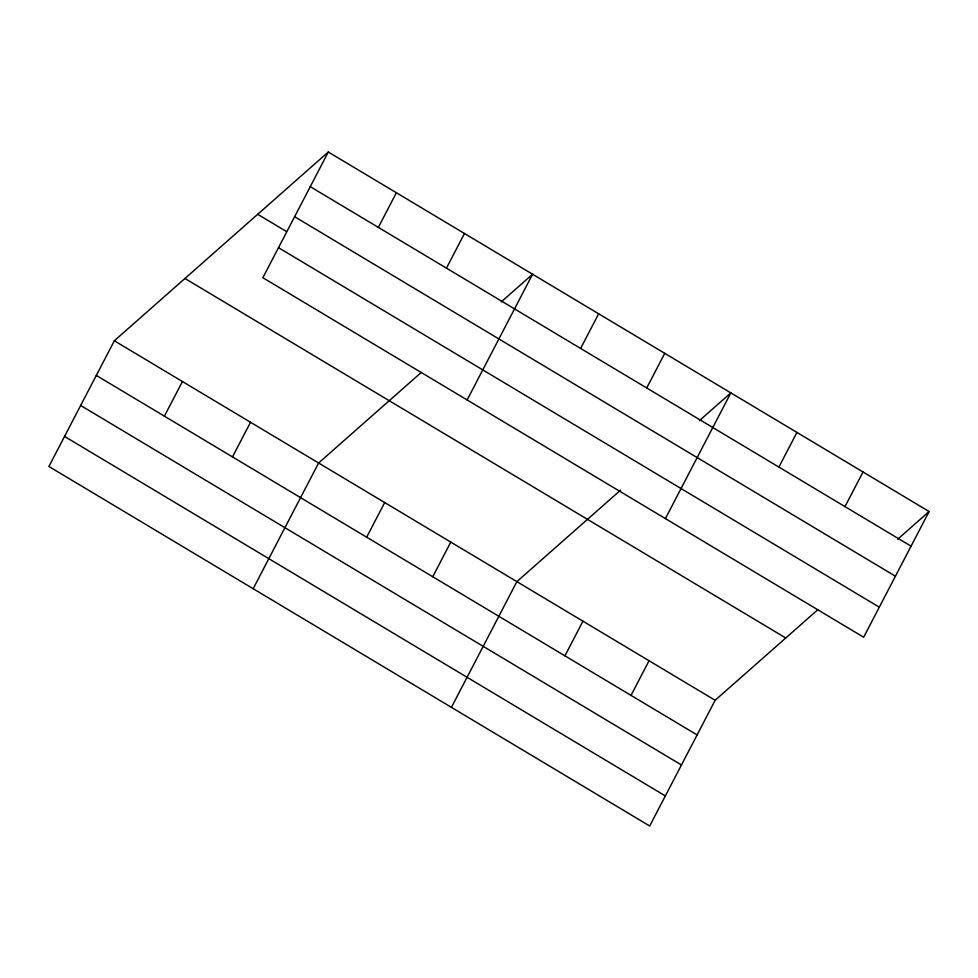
<?xml version="1.0" encoding="UTF-8"?>
<svg xmlns="http://www.w3.org/2000/svg" width="978" height="978" viewBox="0 0 978 978"><rect width="100%" height="100%" fill="white"/><g stroke="black" fill="none" stroke-linecap="round" stroke-linejoin="round"><path stroke-width="1.47" d="M328.302 152.006L262.862 277.715L863.66 637.228L929.1 511.518L328.302 152.006L114.34 340.772L48.9 466.482L649.698 825.994L715.138 700.285L817.718 609.795M164.39 416.163L182.434 381.518M232.483 456.909L250.527 422.264M378.352 227.397L396.383 192.752M253.168 588.707L318.608 463.01L421.188 372.508M446.445 268.143L464.477 233.497M366.664 537.191L384.696 502.545M467.129 399.953L532.57 274.243L501.188 301.933M432.753 576.739L450.785 542.093M580.626 348.437L598.658 313.791M451.433 707.351L516.873 581.641L620.553 490.186M646.715 387.985L664.747 353.339M564.929 655.835L582.961 621.189M665.395 518.597L730.835 392.887L699.453 420.564M631.018 695.382L649.05 660.737M778.891 467.081L796.923 432.435M844.98 506.616L863.012 471.971M897.718 539.208L929.1 511.518M310.258 186.651L911.068 546.164M294.623 216.713L895.42 576.213M257.691 214.304L286.505 231.541M278.498 247.666L879.308 607.179M184.94 278.473L785.75 637.986M114.34 340.772L715.138 700.285M96.309 375.418L697.106 734.93M80.661 405.467L681.458 764.979M64.548 436.432L665.346 795.933"/></g></svg>
